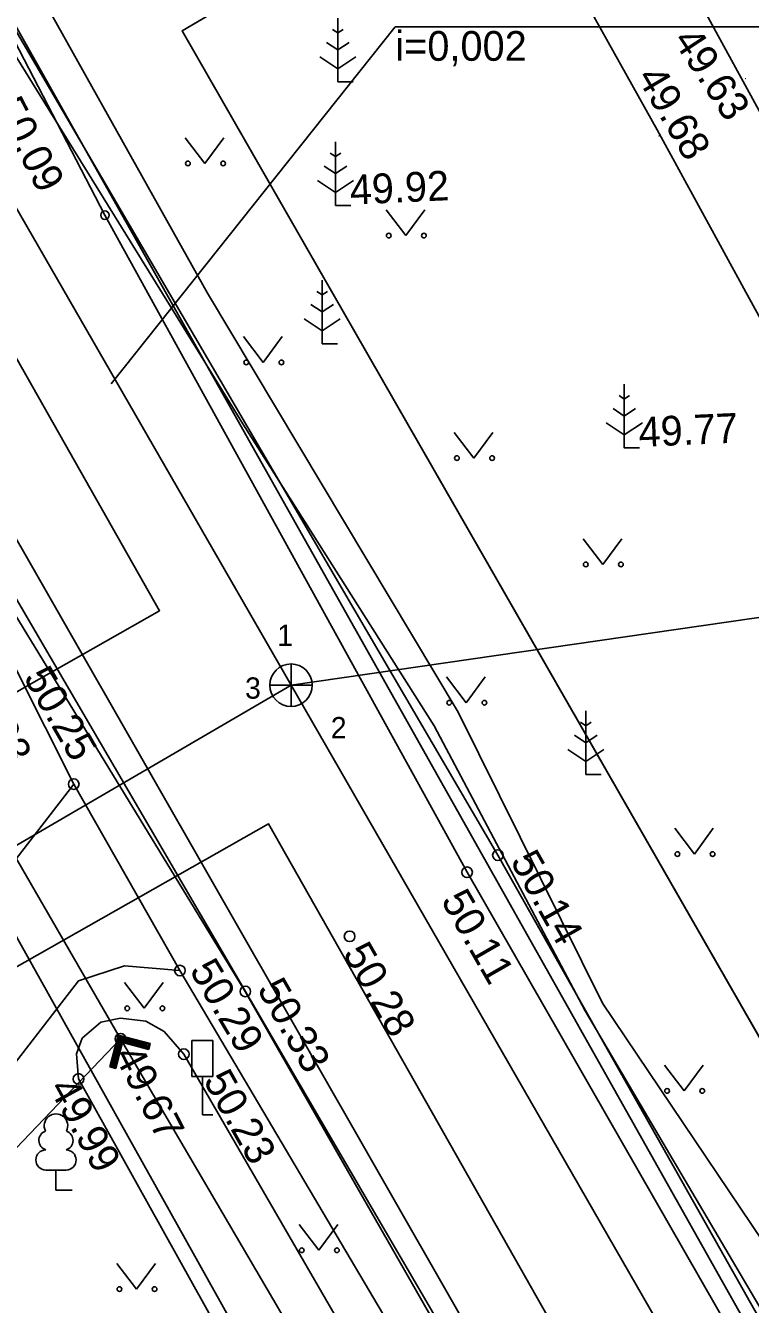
# Model space of a CAD drawing. Extents: x 641418 to 642788, y 6454661 to 6457092.
# Drawn here: x 641661.44 to 641678.52, y 6455492.9 to 6455523.01 of the extents above; entities that cross this region are included whole.
import ezdxf

# ---------------------------------------------------------------- set-up
doc = ezdxf.new("R2010")
doc.units = 0
for name, color, linetype in [('ABIJOONIS', 7, 'Continuous'), ('Default', 7, 'Continuous'), ('HALJASTUS', 7, 'Continuous'), ('KORGUS-EH2000', 7, 'Continuous'), ('KTRASS', 7, 'Continuous'), ('LIIKLUS', 7, 'Continuous'), ('MOOTPIIR', 7, 'Continuous'), ('MPOHULIIN', 7, 'Continuous'), ('PIIR', 7, 'Continuous'), ('PUU', 7, 'Continuous'), ('SITRASS', 7, 'Continuous'), ('SKKAEV', 7, 'Continuous'), ('SKTRASS', 7, 'Continuous'), ('TEE', 7, 'Continuous'), ('TORUNR', 7, 'Continuous'), ('TRUUP', 7, 'Continuous'), ('VEEKOGU', 7, 'Continuous'), ('VTRASS', 7, 'Continuous')]:
    doc.layers.add(name, color=color, linetype=linetype)

# ---------------------------------------------------------------- blocks, each defined once
blk = doc.blocks.new('LIIKLM')
at = {"layer": 'Default'}
for points in [[(-50, 350), (-50, 180)], [(50, 350), (-50, 350)], [(50, 350), (50, 180)], [(50, 180), (-50, 180)], [(0, 180), (0, 0)], [(50, 0), (0, 0)]]:
    blk.add_lwpolyline(points, dxfattribs=at)
blk = doc.blocks.new('LEHTP1')
at = {"layer": 'Default'}
for p, q in [((48, 95), (-48, 95)), ((0, 0), (0, 95)), ((76, 0), (0, 0))]:
    blk.add_line(p, q, dxfattribs=at)
for centre, radius, start, end in [((0, 304), 55.4, 332.58, 207.42), ((-34, 234.5), 46.5, 109.022, 253.142), ((34, 234.5), 46.5, 286.851, 70.986), ((-47.5, 142.5), 47.5, 90.002, 269.395), ((47.5, 142.5), 47.5, 270.605, 89.998)]:
    blk.add_arc(centre, radius, start, end, dxfattribs=at)
blk = doc.blocks.new('MAND1')
at = {"layer": 'Default'}
for p, q in [((0, 230), (-24.9, 246.6)), ((0, 300), (0, 0)), ((24.9, 246.6), (0, 230)), ((0, 150), (-53.3, 185.5)), ((53.3, 185.5), (0, 150)), ((-84.9, 117.9), (0, 61.3)), ((0, 61.3), (84.9, 117.9)), ((72, 0), (0, 0))]:
    blk.add_line(p, q, dxfattribs=at)
blk = doc.blocks.new('TORVAL')
at = {"layer": 'Default'}
for p, q in [((-110.1, 89.9), (-89.9, 110.1)), ((-20.1, 0), (-110.1, 89.9)), ((-109.3, 89.1), (-79, 99.1)), ((-105.3, 85.2), (-75, 95.2)), ((-103.8, 96.2), (-83, 103.1)), ((-101.4, 81.2), (-71.1, 91.2)), ((0, 0), (-100, 100)), ((-97.4, 77.3), (-67.1, 87.3)), ((-95.9, 104.1), (-86.9, 107.1)), ((-93.4, 73.3), (-63.2, 83.3)), ((20.1, 0), (-89.9, 110.1)), ((-89.5, 69.4), (-59.2, 79.3)), ((-85.5, 65.4), (-55.2, 75.4)), ((-81.6, 61.4), (-51.3, 71.4)), ((-77.6, 57.5), (-47.3, 67.5)), ((-73.6, 53.5), (-43.4, 63.5)), ((-110.1, -89.9), (-20.1, 0)), ((-100, -100), (0, 0)), ((-89.9, -110.1), (20.1, 0)), ((-69.7, 49.6), (-39.4, 59.5)), ((-65.7, 45.6), (-35.5, 55.6)), ((-61.8, 41.6), (-31.5, 51.6)), ((-57.8, 37.7), (-27.5, 47.7)), ((-53.9, 33.7), (-23.6, 43.7)), ((-49.9, 29.8), (-19.6, 39.7)), ((-45.9, 25.8), (-15.7, 35.8)), ((-42, 21.8), (-11.7, 31.8)), ((-39.6, -19.5), (20, 0.2)), ((-38, 17.9), (-7.7, 27.9)), ((-34.1, 13.9), (-3.8, 23.9)), ((-31.8, -11.6), (16, 4.1)), ((-30.1, 10), (0.2, 20)), ((-26.1, 6), (4.1, 16)), ((-23.9, -3.8), (12.1, 8.1)), ((-22.2, 2), (8.1, 12)), ((-94.6, -74.5), (-34.5, -54.7)), ((-86.8, -66.6), (-26.7, -46.8)), ((-78.9, -58.8), (-18.8, -39)), ((-71.1, -50.9), (-11, -31.1)), ((-63.2, -43.1), (-3.1, -23.3)), ((-55.4, -35.2), (4.7, -15.4)), ((-47.5, -27.4), (12.6, -7.5)), ((-110.1, -89.9), (-89.9, -110.1)), ((-109.9, -90.1), (-50.3, -70.4)), ((-106, -94), (-58.1, -78.3)), ((-102.5, -82.4), (-42.4, -62.5)), ((-102, -98), (-66, -86.1)), ((-98, -102), (-73.8, -94)), ((-94.1, -105.9), (-81.7, -101.8))]:
    blk.add_line(p, q, dxfattribs=at)
blk = doc.blocks.new('MURU')
at = {"layer": 'Default'}
for p, q in [((-92.7, 121.3), (0, 0)), ((0, 0), (89.1, 121.3))]:
    blk.add_line(p, q, dxfattribs=at)
for centre in [(-80.2, 0), (85.6, 0)]:
    blk.add_circle(centre, 11, dxfattribs=at)
blk = doc.blocks.new('RING02')
at = {"layer": 'Default'}
blk.add_circle((0, 0), 25, dxfattribs=at)
blk = doc.blocks.new('PUNKT')
at = {"layer": 'Default'}
blk.add_circle((0, 0), 0.1, dxfattribs=at)

msp = doc.modelspace()

# ---------------------------------------------------------------- linework, layer by layer
at = {"layer": 'ABIJOONIS'}
msp.add_line((641667.695, 6455507.481), (641683.31, 6455509.74), dxfattribs=at)
at = {"layer": 'KORGUS-EH2000'}
msp.add_circle((641663.311, 6455518.548), 0.1, dxfattribs=at)
at = {"layer": 'KTRASS'}
msp.add_lwpolyline([(641677.862, 6455592.06), (641663.081, 6455552.597), (641642.998, 6455540.208), (641651.461, 6455526.217), (641677.281, 6455482.023)], dxfattribs=at)
at = {"layer": 'MOOTPIIR'}
for points in [[(641551.29, 6455708.514), (641622.076, 6455590.432), (641641.159, 6455558.598), (641688.641, 6455474.301), (641703.89, 6455447.229)], [(641709.327, 6455424.288), (641686.452, 6455470.539), (641679.358, 6455467.03), (641676.622, 6455472.562), (641683.26, 6455475.845), (641667.163, 6455504.22), (641656.893, 6455498.393), (641654.116, 6455503.288), (641664.598, 6455509.235), (641655.499, 6455525.274), (641650.92, 6455517.517), (641647.018, 6455524.842)]]:
    msp.add_lwpolyline(points, dxfattribs=at)
at = {"layer": 'MPOHULIIN'}
msp.add_lwpolyline([(641630.281, 6455557.681), (641654.303, 6455513.924), (641676.952, 6455473.422), (641696.964, 6455432.273)], dxfattribs=at)
at = {"layer": 'PIIR'}
msp.add_lwpolyline([(641550.26, 6455712.24), (641647.32, 6455553.61), (641652.56, 6455553.16), (641660.8, 6455541.98), (641683.62, 6455533.75), (641665.13, 6455522.89), (641700.5, 6455461.26)], dxfattribs=at)
msp.add_lwpolyline([(641736.91, 6455384.88), (641700.5, 6455461.26), (641665.13, 6455522.89), (641683.62, 6455533.75), (641691.33, 6455530.97), (641749.64, 6455509.86), (641756.44, 6455528.66), (641803.46, 6455511.64), (641903.43, 6455476.03), (641919.05, 6455470.43), (641879.75, 6455346.68), (641861.55, 6455312.83), (641838.71, 6455290.68), (641836.93, 6455300.27), (641824.51, 6455322.02), (641822.23, 6455327.02), (641828.17, 6455329.77), (641808.99, 6455364.7), (641790.87, 6455357.51), (641759.05, 6455335.91)], close=True, dxfattribs=at)
at = {"layer": 'SITRASS'}
for points in [[(641586.975, 6455648.207), (641594.507, 6455635.487), (641599.962, 6455626.627), (641607.705, 6455613.99), (641614.733, 6455601.681), (641628.627, 6455577.496), (641639.677, 6455558.69), (641655.96, 6455530.766), (641665.039, 6455516.111), (641666.563, 6455513.639), (641671.065, 6455506.522), (641674.624, 6455499.816), (641691.493, 6455471.225), (641698.452, 6455457.958)], [(641590.91, 6455643.539), (641593.814, 6455638.482), (641600.107, 6455628.269), (641608.363, 6455614.9), (641615.344, 6455602.597), (641627.375, 6455581.392), (641635.769, 6455567.596), (641644.991, 6455552.18), (641656.339, 6455533.053), (641660.523, 6455525.986), (641665.73, 6455516.715), (641671.633, 6455506.846), (641675.033, 6455499.992), (641681.267, 6455490.747), (641692.405, 6455471.464), (641697.371, 6455461.285)]]:
    msp.add_lwpolyline(points, dxfattribs=at)
at = {"layer": 'SKKAEV'}
for p, q in [((641667.695, 6455506.981), (641667.695, 6455507.981)), ((641667.195, 6455507.481), (641668.195, 6455507.481))]:
    msp.add_line(p, q, dxfattribs=at)
msp.add_circle((641667.695, 6455507.481), 0.5, dxfattribs=at)
at = {"layer": 'SKTRASS'}
for p, q in [((641667.695, 6455507.481), (641654.583, 6455530.227)), ((641657.18, 6455501.354), (641667.695, 6455507.481)), ((641687.072, 6455473.855), (641667.695, 6455507.481))]:
    msp.add_line(p, q, dxfattribs=at)
msp.add_lwpolyline([(641663.46, 6455514.579), (641670.153, 6455522.984), (641679.153, 6455522.984)], dxfattribs=at)
at = {"layer": 'TEE'}
for points in [[(641711.155, 6455465.317), (641709.24, 6455466.26), (641706.8, 6455470.96), (641695.21, 6455491.16), (641680.36, 6455518.02), (641676.659, 6455524.787), (641673.077, 6455531.44), (641671.694, 6455533.827), (641670.827, 6455535.606), (641670.678, 6455536.14), (641671.117, 6455536.489)], [(641648.52, 6455530.975), (641656.88, 6455516.188), (641666.618, 6455500.271), (641675.442, 6455484.841), (641682.297, 6455471.504), (641690.556, 6455456.33)], [(641659.826, 6455525.252), (641672.571, 6455503.48), (641681.245, 6455488.125), (641688.71, 6455476.585), (641691.071, 6455474.228), (641696.114, 6455470.849)], [(641674.723, 6455523.419), (641676.32, 6455520.557), (641678.37, 6455516.82), (641692.95, 6455490.27), (641702.34, 6455473.94), (641704.1, 6455470.232), (641704.3, 6455468.33), (641703.99, 6455468.08), (641696.114, 6455470.849), (641690.527, 6455473.273), (641687.52, 6455475.64), (641680.611, 6455487.8), (641671.845, 6455503.076), (641663.311, 6455518.548), (641659.826, 6455525.252)], [(641654.478, 6455510.343), (641657.908, 6455511.866), (641658.594, 6455511.98), (641659.191, 6455511.86), (641662.574, 6455505.153), (641665.077, 6455500.762), (641674.754, 6455484.415), (641681.659, 6455471.208), (641690.013, 6455455.967), (641697.202, 6455441.568), (641713.317, 6455408.261), (641722.177, 6455389.619), (641722.29, 6455388.594), (641721.135, 6455387.434)], [(641662.574, 6455505.153), (641658.737, 6455500.189), (641656.488, 6455496.409), (641656.31, 6455496.086)], [(641665.077, 6455500.762), (641663.77, 6455500.876), (641662.69, 6455500.521), (641660.631, 6455497.865), (641658.754, 6455494.832), (641657.768, 6455493.041)]]:
    msp.add_lwpolyline(points, dxfattribs=at)
at = {"layer": 'TRUUP'}
msp.add_line((641660.689, 6455504.311), (641663.676, 6455499.157), dxfattribs=at)
msp.add_lwpolyline([(641657.658, 6455484.405), (641654.652, 6455489.716), (641663.676, 6455499.157)], dxfattribs=at)
at = {"layer": 'VEEKOGU'}
for points in [[(641689.364, 6455455.328), (641681.164, 6455470.978), (641673.8, 6455483.899), (641665.17, 6455498.794), (641664.704, 6455499.325), (641664.274, 6455499.572), (641663.676, 6455499.639), (641663.215, 6455499.551), (641662.777, 6455499.167), (641662.643, 6455498.803), (641662.686, 6455498.21), (641671.357, 6455482.658), (641678.443, 6455471.104), (641678.452, 6455470.883), (641678.388, 6455470.643), (641678.192, 6455470.384), (641675.346, 6455468.462), (641670.345, 6455465.254)], [(641700.941, 6455430.171), (641695.484, 6455440.712), (641688.554, 6455454.903), (641680.73, 6455469.459), (641680.193, 6455470.394), (641678.849, 6455473.049), (641672.87, 6455483.481), (641663.676, 6455499.157)], [(641662.686, 6455498.21), (641671.357, 6455482.658), (641678.443, 6455471.104), (641678.452, 6455470.883), (641678.388, 6455470.643), (641678.192, 6455470.384), (641670.345, 6455465.254)]]:
    msp.add_lwpolyline(points, dxfattribs=at)
at = {"layer": 'VTRASS'}
msp.add_lwpolyline([(641633.332, 6455539.687), (641639.051, 6455540.962), (641643.503, 6455541.143), (641660.357, 6455512.427), (641677.321, 6455482.788), (641692.356, 6455455.472)], dxfattribs=at)

# ---------------------------------------------------------------- block references
at = {"layer": 'HALJASTUS', "xscale": 0.005, "yscale": 0.005}
for p in [(641665.668, 6455519.766), (641670.4, 6455518.067), (641667.041, 6455515.083), (641672.007, 6455512.828), (641675.043, 6455510.324), (641671.824, 6455507.07), (641677.202, 6455503.505), (641664.236, 6455499.873), (641676.959, 6455497.929), (641668.349, 6455494.175), (641664.053, 6455493.261)]:
    msp.add_blockref('MURU', p, dxfattribs=at)
at = {"layer": 'KORGUS-EH2000', "xscale": 0.005, "yscale": 0.005000000000000001, "rotation": 2.56399}
for p in [(641678.41, 6455521.76), (641676.37, 6455520.41), (641668.744, 6455518.777), (641678.37, 6455516.82), (641675.55, 6455513.07)]:
    msp.add_blockref('PUNKT', p, dxfattribs=at)
at = {"layer": 'KORGUS-EH2000', "xscale": 0.005, "yscale": 0.005}
for p in [(641662.574, 6455505.153), (641672.571, 6455503.48), (641671.845, 6455503.076), (641669.076, 6455501.568), (641665.077, 6455500.762), (641666.618, 6455500.271), (641663.676, 6455499.157), (641665.17, 6455498.794), (641662.686, 6455498.21)]:
    msp.add_blockref('RING02', p, dxfattribs=at)
at = {"layer": 'LIIKLUS', "xscale": 0.005, "yscale": 0.005}
msp.add_blockref('LIIKLM', (641665.606, 6455497.369), dxfattribs=at)
at = {"layer": 'PUU', "xscale": 0.005, "yscale": 0.005}
for name, p in [('MAND1', (641668.797, 6455521.69)), ('MAND1', (641668.744, 6455518.777)), ('MAND1', (641668.43, 6455515.52)), ('MAND1', (641675.55, 6455513.07)), ('MAND1', (641674.642, 6455505.375)), ('LEHTP1', (641662.156, 6455495.59))]:
    msp.add_blockref(name, p, dxfattribs=at)
at = {"layer": 'TRUUP', "xscale": 0.005, "yscale": 0.004999999999999999, "rotation": 120.094431}
msp.add_blockref('TORVAL', (641663.676, 6455499.157), dxfattribs=at)

# ---------------------------------------------------------------- texts
at = {"layer": 'KORGUS-EH2000'}
for s, rotation, p in [('49.63', 303.3066, (641676.68, 6455522.67)), ('49.68', 300.4137, (641675.83, 6455521.8)), (' 50.09', 297.4672, (641660.566, 6455521.336)), ('49.92', 2.564, (641669.094, 6455518.797)), ('49.77', 2.564, (641675.9, 6455513.09)), (' 50.03', 298.9645, (641659.751, 6455507.815)), (' 50.25', 300.0574, (641661.247, 6455507.888)), (' 50.14', 299.462, (641672.723, 6455503.566)), (' 50.11', 299.849, (641671.086, 6455502.64)), (' 50.28', 299.7052, (641668.772, 6455501.395)), (' 50.29', 300.6712, (641665.156, 6455500.993)), (' 50.33', 299.7641, (641666.755, 6455500.552)), (' 49.67', 297.3954, (641663.395, 6455499)), (' 50.23', 299.4727, (641665.487, 6455498.402)), (' 49.99', 298.7133, (641661.853, 6455498.225))]:
    msp.add_text(s, height=0.7, rotation=rotation, dxfattribs=at).set_placement(p)
at = {"layer": 'SKTRASS'}
msp.add_text('i=0,002', height=0.7, dxfattribs=at).set_placement((641670.153, 6455522.184))
at = {"layer": 'TORUNR'}
for s, p in [('1', (641667.37, 6455508.408)), ('3', (641666.612, 6455507.165)), ('2', (641668.633, 6455506.232))]:
    msp.add_text(s, height=0.5, dxfattribs=at).set_placement(p)

doc.saveas('drawing.dxf')
